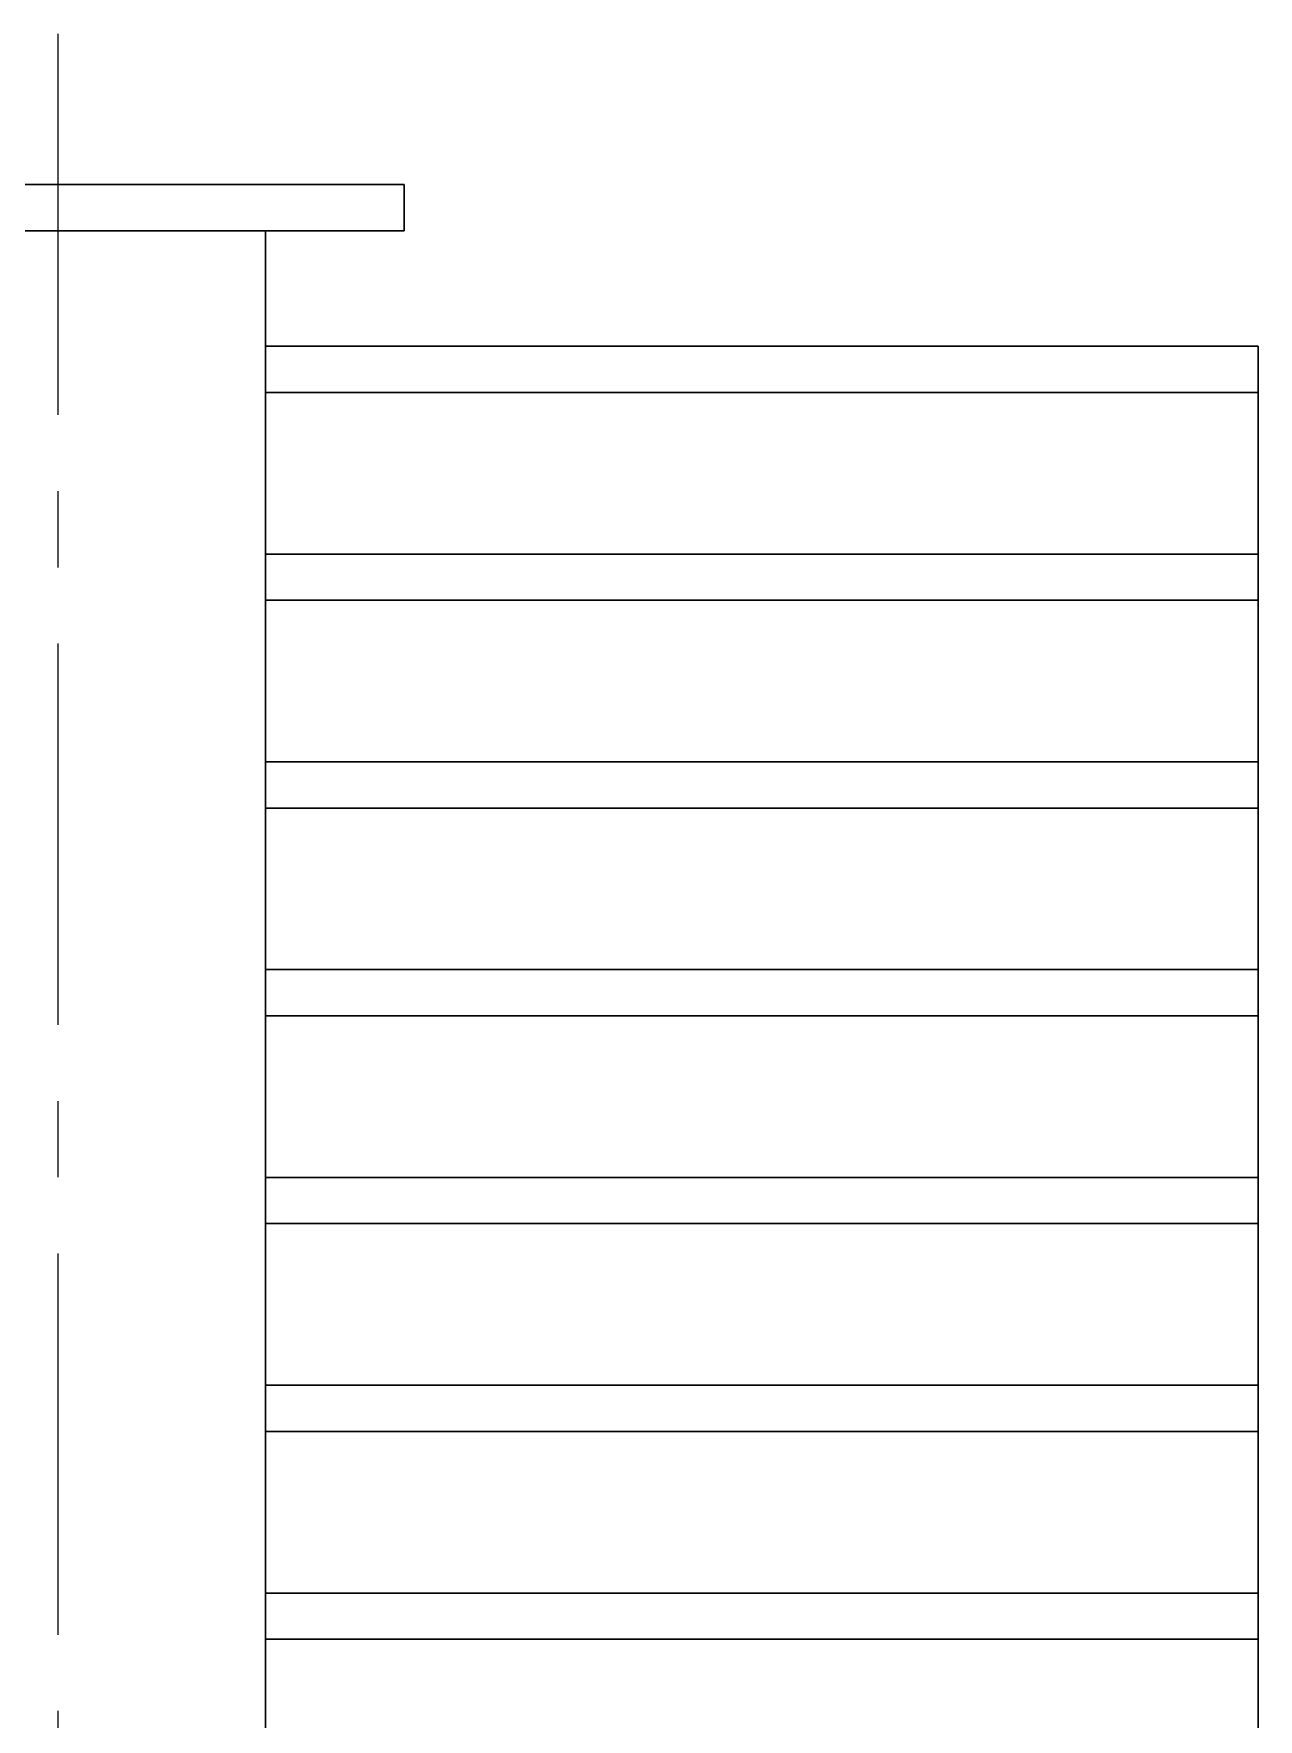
# Model space of a CAD drawing. Header units: millimetres. Extents: x 183355 to 194386, y -190559 to -183233.
# Drawn here: x 186357 to 186622.2, y -186574.2 to -186209.2 of the extents above; entities that cross this region are included whole.
import ezdxf

# ---------------------------------------------------------------- set-up
doc = ezdxf.new("R2010")
doc.units = ezdxf.units.MM
doc.header["$LTSCALE"] = 13
doc.linetypes.add('CENTERX2', pattern=[101.6, 63.5, -12.7, 12.7, -12.7])
doc.layers.add('1', color=4, linetype='Continuous')
doc.layers.add('标注、文本', color=3, linetype='Continuous', lineweight=25)

# ---------------------------------------------------------------- blocks, each defined once
blk = doc.blocks.new('A$C43ED4F5E')
at = {"layer": '1', "color": 1, "linetype": 'CENTERX2', "lineweight": -3, "ltscale": 0.1}
blk.add_line((1420, 991.39), (1420, 0), dxfattribs=at)
blk.add_line((1420, 991.39), (1420, 0), dxfattribs=at)
blk.add_line((1420, 991.39), (1420, 0), dxfattribs=at)
blk.add_line((1420, 991.39), (1420, 0), dxfattribs=at)
at = {"layer": '1', "ltscale": 5}
for p, q in [((1495, 958.71), (1345, 958.71)), ((1495, 958.71), (1345, 958.71)), ((1495, 948.71), (1495, 958.71)), ((1495, 948.71), (1495, 958.71)), ((1345, 948.71), (1495, 948.71)), ((1345, 948.71), (1495, 948.71)), ((1465, 33.71), (1465, 948.71)), ((1465, 33.71), (1465, 948.71)), ((1680, 923.71), (1465, 923.71)), ((1680, 923.71), (1465, 923.71)), ((1680, 923.71), (1465, 923.71)), ((1680, 923.71), (1465, 923.71)), ((1680, 923.71), (1465, 923.71)), ((1680, 923.71), (1465, 923.71)), ((1680, 923.71), (1465, 923.71)), ((1680, 923.71), (1465, 923.71)), ((1680, 923.71), (1465, 923.71)), ((1680, 923.71), (1465, 923.71)), ((1680, 923.71), (1465, 923.71)), ((1680, 923.71), (1465, 923.71)), ((1680, 923.71), (1465, 923.71)), ((1680, 923.71), (1465, 923.71)), ((1680, 923.71), (1465, 923.71)), ((1680, 923.71), (1465, 923.71)), ((1680, 923.71), (1465, 923.71)), ((1680, 923.71), (1465, 923.71)), ((1680, 923.71), (1465, 923.71)), ((1680, 923.71), (1465, 923.71)), ((1680, 923.71), (1465, 923.71)), ((1680, 923.71), (1465, 923.71)), ((1680, 923.71), (1465, 923.71)), ((1680, 923.71), (1465, 923.71)), ((1680, 923.71), (1465, 923.71)), ((1680, 923.71), (1465, 923.71)), ((1680, 923.71), (1465, 923.71)), ((1680, 923.71), (1465, 923.71)), ((1680, 923.71), (1465, 923.71)), ((1680, 923.71), (1465, 923.71)), ((1680, 923.71), (1465, 923.71)), ((1680, 923.71), (1465, 923.71)), ((1680, 923.71), (1465, 923.71)), ((1680, 923.71), (1465, 923.71)), ((1680, 923.71), (1465, 923.71)), ((1680, 923.71), (1465, 923.71)), ((1680, 923.71), (1465, 923.71)), ((1680, 923.71), (1465, 923.71)), ((1680, 923.71), (1465, 923.71)), ((1680, 923.71), (1465, 923.71)), ((1680, 923.71), (1465, 923.71)), ((1680, 923.71), (1465, 923.71)), ((1680, 923.71), (1465, 923.71)), ((1680, 923.71), (1465, 923.71)), ((1680, 923.71), (1465, 923.71)), ((1680, 923.71), (1465, 923.71)), ((1680, 923.71), (1465, 923.71)), ((1680, 923.71), (1465, 923.71)), ((1680, 923.71), (1465, 923.71)), ((1680, 923.71), (1465, 923.71)), ((1680, 923.71), (1465, 923.71)), ((1680, 923.71), (1465, 923.71)), ((1680, 923.71), (1465, 923.71)), ((1680, 923.71), (1465, 923.71)), ((1680, 923.71), (1465, 923.71)), ((1680, 923.71), (1465, 923.71)), ((1680, 923.71), (1465, 923.71)), ((1680, 923.71), (1465, 923.71)), ((1680, 923.71), (1465, 923.71)), ((1680, 923.71), (1465, 923.71)), ((1680, 923.71), (1465, 923.71)), ((1680, 923.71), (1465, 923.71)), ((1680, 923.71), (1465, 923.71)), ((1680, 923.71), (1465, 923.71)), ((1680, 923.71), (1465, 923.71)), ((1680, 923.71), (1465, 923.71)), ((1680, 923.71), (1465, 923.71)), ((1680, 923.71), (1465, 923.71)), ((1680, 923.71), (1465, 923.71)), ((1680, 923.71), (1465, 923.71)), ((1680, 923.71), (1465, 923.71)), ((1680, 923.71), (1465, 923.71)), ((1680, 923.71), (1465, 923.71)), ((1680, 923.71), (1465, 923.71)), ((1680, 923.71), (1465, 923.71)), ((1680, 923.71), (1465, 923.71)), ((1680, 923.71), (1465, 923.71)), ((1680, 923.71), (1465, 923.71)), ((1680, 923.71), (1465, 923.71)), ((1680, 923.71), (1465, 923.71)), ((1680, 923.71), (1465, 923.71)), ((1680, 923.71), (1465, 923.71)), ((1680, 923.71), (1465, 923.71)), ((1680, 923.71), (1465, 923.71)), ((1680, 923.71), (1465, 923.71)), ((1680, 923.71), (1465, 923.71)), ((1680, 923.71), (1465, 923.71)), ((1680, 923.71), (1465, 923.71)), ((1680, 923.71), (1465, 923.71)), ((1680, 923.71), (1465, 923.71)), ((1680, 923.71), (1465, 923.71)), ((1680, 923.71), (1465, 923.71)), ((1680, 923.71), (1465, 923.71)), ((1680, 923.71), (1465, 923.71)), ((1680, 923.71), (1465, 923.71)), ((1680, 923.71), (1465, 923.71)), ((1680, 923.71), (1465, 923.71)), ((1680, 923.71), (1465, 923.71)), ((1680, 923.71), (1465, 923.71)), ((1680, 923.71), (1465, 923.71)), ((1680, 923.71), (1465, 923.71)), ((1680, 923.71), (1465, 923.71)), ((1680, 923.71), (1465, 923.71)), ((1680, 923.71), (1465, 923.71)), ((1680, 923.71), (1465, 923.71)), ((1680, 923.71), (1465, 923.71)), ((1680, 923.71), (1465, 923.71)), ((1680, 923.71), (1465, 923.71)), ((1680, 923.71), (1465, 923.71)), ((1680, 923.71), (1465, 923.71)), ((1680, 923.71), (1465, 923.71)), ((1680, 923.71), (1465, 923.71)), ((1680, 923.71), (1465, 923.71)), ((1680, 923.71), (1465, 923.71)), ((1680, 923.71), (1465, 923.71)), ((1680, 923.71), (1465, 923.71)), ((1680, 923.71), (1465, 923.71)), ((1680, 923.71), (1465, 923.71)), ((1680, 923.71), (1465, 923.71)), ((1680, 923.71), (1465, 923.71)), ((1680, 923.71), (1465, 923.71)), ((1680, 923.71), (1465, 923.71)), ((1680, 923.71), (1465, 923.71)), ((1680, 923.71), (1465, 923.71)), ((1680, 923.71), (1465, 923.71)), ((1680, 923.71), (1465, 923.71)), ((1680, 923.71), (1465, 923.71)), ((1680, 923.71), (1465, 923.71)), ((1680, 923.71), (1465, 923.71)), ((1680, 923.71), (1465, 923.71)), ((1680, 923.71), (1465, 923.71)), ((1680, 923.71), (1465, 923.71)), ((1680, 923.71), (1465, 923.71)), ((1680, 923.71), (1465, 923.71)), ((1680, 923.71), (1465, 923.71)), ((1680, 923.71), (1465, 923.71)), ((1680, 923.71), (1465, 923.71)), ((1680, 923.71), (1465, 923.71)), ((1680, 923.71), (1465, 923.71)), ((1680, 923.71), (1465, 923.71)), ((1680, 923.71), (1465, 923.71)), ((1680, 923.71), (1465, 923.71)), ((1680, 923.71), (1465, 923.71)), ((1680, 923.71), (1465, 923.71)), ((1680, 923.71), (1465, 923.71)), ((1680, 923.71), (1465, 923.71)), ((1680, 923.71), (1465, 923.71)), ((1680, 923.71), (1465, 923.71)), ((1680, 923.71), (1465, 923.71)), ((1680, 923.71), (1465, 923.71)), ((1680, 923.71), (1465, 923.71)), ((1680, 923.71), (1465, 923.71)), ((1680, 923.71), (1465, 923.71)), ((1680, 923.71), (1465, 923.71)), ((1680, 923.71), (1465, 923.71)), ((1680, 923.71), (1465, 923.71)), ((1680, 923.71), (1465, 923.71)), ((1680, 923.71), (1465, 923.71)), ((1680, 923.71), (1465, 923.71)), ((1680, 923.71), (1465, 923.71)), ((1680, 103.71), (1680, 923.71)), ((1680, 103.71), (1680, 923.71)), ((1680, 913.71), (1465, 913.71)), ((1680, 913.71), (1465, 913.71)), ((1680, 913.71), (1465, 913.71)), ((1680, 913.71), (1465, 913.71)), ((1680, 913.71), (1465, 913.71)), ((1680, 913.71), (1465, 913.71)), ((1680, 913.71), (1465, 913.71)), ((1680, 913.71), (1465, 913.71)), ((1680, 913.71), (1465, 913.71)), ((1680, 913.71), (1465, 913.71)), ((1680, 913.71), (1465, 913.71)), ((1680, 913.71), (1465, 913.71)), ((1680, 913.71), (1465, 913.71)), ((1680, 913.71), (1465, 913.71)), ((1680, 913.71), (1465, 913.71)), ((1680, 913.71), (1465, 913.71)), ((1680, 913.71), (1465, 913.71)), ((1680, 913.71), (1465, 913.71)), ((1680, 913.71), (1465, 913.71)), ((1680, 913.71), (1465, 913.71)), ((1680, 913.71), (1465, 913.71)), ((1680, 913.71), (1465, 913.71)), ((1680, 913.71), (1465, 913.71)), ((1680, 913.71), (1465, 913.71)), ((1680, 913.71), (1465, 913.71)), ((1680, 913.71), (1465, 913.71)), ((1680, 913.71), (1465, 913.71)), ((1680, 913.71), (1465, 913.71)), ((1680, 913.71), (1465, 913.71)), ((1680, 913.71), (1465, 913.71)), ((1680, 913.71), (1465, 913.71)), ((1680, 913.71), (1465, 913.71)), ((1680, 913.71), (1465, 913.71)), ((1680, 913.71), (1465, 913.71)), ((1680, 913.71), (1465, 913.71)), ((1680, 913.71), (1465, 913.71)), ((1680, 913.71), (1465, 913.71)), ((1680, 913.71), (1465, 913.71)), ((1680, 913.71), (1465, 913.71)), ((1680, 913.71), (1465, 913.71)), ((1680, 913.71), (1465, 913.71)), ((1680, 913.71), (1465, 913.71)), ((1680, 913.71), (1465, 913.71)), ((1680, 913.71), (1465, 913.71)), ((1680, 913.71), (1465, 913.71)), ((1680, 913.71), (1465, 913.71)), ((1680, 913.71), (1465, 913.71)), ((1680, 913.71), (1465, 913.71)), ((1680, 913.71), (1465, 913.71)), ((1680, 913.71), (1465, 913.71)), ((1680, 913.71), (1465, 913.71)), ((1680, 913.71), (1465, 913.71)), ((1680, 913.71), (1465, 913.71)), ((1680, 913.71), (1465, 913.71)), ((1680, 913.71), (1465, 913.71)), ((1680, 913.71), (1465, 913.71)), ((1680, 913.71), (1465, 913.71)), ((1680, 913.71), (1465, 913.71)), ((1680, 913.71), (1465, 913.71)), ((1680, 913.71), (1465, 913.71)), ((1680, 913.71), (1465, 913.71)), ((1680, 913.71), (1465, 913.71)), ((1680, 913.71), (1465, 913.71)), ((1680, 913.71), (1465, 913.71)), ((1680, 913.71), (1465, 913.71)), ((1680, 913.71), (1465, 913.71)), ((1680, 913.71), (1465, 913.71)), ((1680, 913.71), (1465, 913.71)), ((1680, 913.71), (1465, 913.71)), ((1680, 913.71), (1465, 913.71)), ((1680, 913.71), (1465, 913.71)), ((1680, 913.71), (1465, 913.71)), ((1680, 913.71), (1465, 913.71)), ((1680, 913.71), (1465, 913.71)), ((1680, 913.71), (1465, 913.71)), ((1680, 913.71), (1465, 913.71)), ((1680, 913.71), (1465, 913.71)), ((1680, 913.71), (1465, 913.71)), ((1680, 913.71), (1465, 913.71)), ((1680, 913.71), (1465, 913.71)), ((1680, 913.71), (1465, 913.71)), ((1680, 913.71), (1465, 913.71)), ((1680, 913.71), (1465, 913.71)), ((1680, 913.71), (1465, 913.71)), ((1680, 913.71), (1465, 913.71)), ((1680, 913.71), (1465, 913.71)), ((1680, 913.71), (1465, 913.71)), ((1680, 913.71), (1465, 913.71)), ((1680, 913.71), (1465, 913.71)), ((1680, 913.71), (1465, 913.71)), ((1680, 913.71), (1465, 913.71)), ((1680, 913.71), (1465, 913.71)), ((1680, 913.71), (1465, 913.71)), ((1680, 913.71), (1465, 913.71)), ((1680, 913.71), (1465, 913.71)), ((1680, 913.71), (1465, 913.71)), ((1680, 913.71), (1465, 913.71)), ((1680, 913.71), (1465, 913.71)), ((1680, 913.71), (1465, 913.71)), ((1680, 913.71), (1465, 913.71)), ((1680, 913.71), (1465, 913.71)), ((1680, 913.71), (1465, 913.71)), ((1680, 913.71), (1465, 913.71)), ((1680, 913.71), (1465, 913.71)), ((1680, 913.71), (1465, 913.71)), ((1680, 913.71), (1465, 913.71)), ((1680, 913.71), (1465, 913.71)), ((1680, 913.71), (1465, 913.71)), ((1680, 913.71), (1465, 913.71)), ((1680, 913.71), (1465, 913.71)), ((1680, 913.71), (1465, 913.71)), ((1680, 913.71), (1465, 913.71)), ((1680, 913.71), (1465, 913.71)), ((1680, 913.71), (1465, 913.71)), ((1680, 913.71), (1465, 913.71)), ((1680, 913.71), (1465, 913.71)), ((1680, 913.71), (1465, 913.71)), ((1680, 913.71), (1465, 913.71)), ((1680, 913.71), (1465, 913.71)), ((1680, 913.71), (1465, 913.71)), ((1680, 878.71), (1465, 878.71)), ((1680, 878.71), (1465, 878.71)), ((1680, 878.71), (1465, 878.71)), ((1680, 878.71), (1465, 878.71)), ((1680, 878.71), (1465, 878.71)), ((1680, 878.71), (1465, 878.71)), ((1680, 878.71), (1465, 878.71)), ((1680, 878.71), (1465, 878.71)), ((1680, 878.71), (1465, 878.71)), ((1680, 878.71), (1465, 878.71)), ((1680, 878.71), (1465, 878.71)), ((1680, 878.71), (1465, 878.71)), ((1680, 878.71), (1465, 878.71)), ((1680, 878.71), (1465, 878.71)), ((1680, 878.71), (1465, 878.71)), ((1680, 878.71), (1465, 878.71)), ((1680, 878.71), (1465, 878.71)), ((1680, 878.71), (1465, 878.71)), ((1680, 878.71), (1465, 878.71)), ((1680, 878.71), (1465, 878.71)), ((1680, 878.71), (1465, 878.71)), ((1680, 878.71), (1465, 878.71)), ((1680, 878.71), (1465, 878.71)), ((1680, 878.71), (1465, 878.71)), ((1680, 878.71), (1465, 878.71)), ((1680, 878.71), (1465, 878.71)), ((1680, 878.71), (1465, 878.71)), ((1680, 878.71), (1465, 878.71)), ((1680, 878.71), (1465, 878.71)), ((1680, 878.71), (1465, 878.71)), ((1680, 878.71), (1465, 878.71)), ((1680, 878.71), (1465, 878.71)), ((1680, 868.71), (1465, 868.71)), ((1680, 868.71), (1465, 868.71)), ((1680, 868.71), (1465, 868.71)), ((1680, 868.71), (1465, 868.71)), ((1680, 868.71), (1465, 868.71)), ((1680, 868.71), (1465, 868.71)), ((1680, 868.71), (1465, 868.71)), ((1680, 868.71), (1465, 868.71)), ((1680, 868.71), (1465, 868.71)), ((1680, 868.71), (1465, 868.71)), ((1680, 868.71), (1465, 868.71)), ((1680, 868.71), (1465, 868.71)), ((1680, 868.71), (1465, 868.71)), ((1680, 868.71), (1465, 868.71)), ((1680, 868.71), (1465, 868.71)), ((1680, 868.71), (1465, 868.71)), ((1680, 868.71), (1465, 868.71)), ((1680, 868.71), (1465, 868.71)), ((1680, 868.71), (1465, 868.71)), ((1680, 868.71), (1465, 868.71)), ((1680, 868.71), (1465, 868.71)), ((1680, 868.71), (1465, 868.71)), ((1680, 868.71), (1465, 868.71)), ((1680, 868.71), (1465, 868.71)), ((1680, 833.71), (1465, 833.71)), ((1680, 833.71), (1465, 833.71)), ((1680, 833.71), (1465, 833.71)), ((1680, 833.71), (1465, 833.71)), ((1680, 833.71), (1465, 833.71)), ((1680, 833.71), (1465, 833.71)), ((1680, 833.71), (1465, 833.71)), ((1680, 833.71), (1465, 833.71)), ((1680, 833.71), (1465, 833.71)), ((1680, 833.71), (1465, 833.71)), ((1680, 833.71), (1465, 833.71)), ((1680, 833.71), (1465, 833.71)), ((1680, 833.71), (1465, 833.71)), ((1680, 833.71), (1465, 833.71)), ((1680, 833.71), (1465, 833.71)), ((1680, 833.71), (1465, 833.71)), ((1680, 833.71), (1465, 833.71)), ((1680, 833.71), (1465, 833.71)), ((1680, 833.71), (1465, 833.71)), ((1680, 833.71), (1465, 833.71)), ((1680, 833.71), (1465, 833.71)), ((1680, 833.71), (1465, 833.71)), ((1680, 833.71), (1465, 833.71)), ((1680, 833.71), (1465, 833.71)), ((1680, 833.71), (1465, 833.71)), ((1680, 833.71), (1465, 833.71)), ((1680, 833.71), (1465, 833.71)), ((1680, 833.71), (1465, 833.71)), ((1680, 833.71), (1465, 833.71)), ((1680, 833.71), (1465, 833.71)), ((1680, 833.71), (1465, 833.71)), ((1680, 833.71), (1465, 833.71)), ((1680, 823.71), (1465, 823.71)), ((1680, 823.71), (1465, 823.71)), ((1680, 823.71), (1465, 823.71)), ((1680, 823.71), (1465, 823.71)), ((1680, 823.71), (1465, 823.71)), ((1680, 823.71), (1465, 823.71)), ((1680, 823.71), (1465, 823.71)), ((1680, 823.71), (1465, 823.71)), ((1680, 823.71), (1465, 823.71)), ((1680, 823.71), (1465, 823.71)), ((1680, 823.71), (1465, 823.71)), ((1680, 823.71), (1465, 823.71)), ((1680, 823.71), (1465, 823.71)), ((1680, 823.71), (1465, 823.71)), ((1680, 823.71), (1465, 823.71)), ((1680, 823.71), (1465, 823.71)), ((1680, 823.71), (1465, 823.71)), ((1680, 823.71), (1465, 823.71)), ((1680, 823.71), (1465, 823.71)), ((1680, 823.71), (1465, 823.71)), ((1680, 823.71), (1465, 823.71)), ((1680, 823.71), (1465, 823.71)), ((1680, 823.71), (1465, 823.71)), ((1680, 823.71), (1465, 823.71)), ((1680, 788.71), (1465, 788.71)), ((1680, 788.71), (1465, 788.71)), ((1680, 788.71), (1465, 788.71)), ((1680, 788.71), (1465, 788.71)), ((1680, 788.71), (1465, 788.71)), ((1680, 788.71), (1465, 788.71)), ((1680, 788.71), (1465, 788.71)), ((1680, 788.71), (1465, 788.71)), ((1680, 788.71), (1465, 788.71)), ((1680, 788.71), (1465, 788.71)), ((1680, 788.71), (1465, 788.71)), ((1680, 788.71), (1465, 788.71)), ((1680, 788.71), (1465, 788.71)), ((1680, 788.71), (1465, 788.71)), ((1680, 788.71), (1465, 788.71)), ((1680, 788.71), (1465, 788.71)), ((1680, 788.71), (1465, 788.71)), ((1680, 788.71), (1465, 788.71)), ((1680, 788.71), (1465, 788.71)), ((1680, 788.71), (1465, 788.71)), ((1680, 788.71), (1465, 788.71)), ((1680, 788.71), (1465, 788.71)), ((1680, 788.71), (1465, 788.71)), ((1680, 788.71), (1465, 788.71)), ((1680, 788.71), (1465, 788.71)), ((1680, 788.71), (1465, 788.71)), ((1680, 788.71), (1465, 788.71)), ((1680, 788.71), (1465, 788.71)), ((1680, 788.71), (1465, 788.71)), ((1680, 788.71), (1465, 788.71)), ((1680, 788.71), (1465, 788.71)), ((1680, 788.71), (1465, 788.71)), ((1680, 778.71), (1465, 778.71)), ((1680, 778.71), (1465, 778.71)), ((1680, 778.71), (1465, 778.71)), ((1680, 778.71), (1465, 778.71)), ((1680, 778.71), (1465, 778.71)), ((1680, 778.71), (1465, 778.71)), ((1680, 778.71), (1465, 778.71)), ((1680, 778.71), (1465, 778.71)), ((1680, 778.71), (1465, 778.71)), ((1680, 778.71), (1465, 778.71)), ((1680, 778.71), (1465, 778.71)), ((1680, 778.71), (1465, 778.71)), ((1680, 778.71), (1465, 778.71)), ((1680, 778.71), (1465, 778.71)), ((1680, 778.71), (1465, 778.71)), ((1680, 778.71), (1465, 778.71)), ((1680, 778.71), (1465, 778.71)), ((1680, 778.71), (1465, 778.71)), ((1680, 778.71), (1465, 778.71)), ((1680, 778.71), (1465, 778.71)), ((1680, 778.71), (1465, 778.71)), ((1680, 778.71), (1465, 778.71)), ((1680, 778.71), (1465, 778.71)), ((1680, 778.71), (1465, 778.71)), ((1680, 743.71), (1465, 743.71)), ((1680, 743.71), (1465, 743.71)), ((1680, 743.71), (1465, 743.71)), ((1680, 743.71), (1465, 743.71)), ((1680, 743.71), (1465, 743.71)), ((1680, 743.71), (1465, 743.71)), ((1680, 743.71), (1465, 743.71)), ((1680, 743.71), (1465, 743.71)), ((1680, 743.71), (1465, 743.71)), ((1680, 743.71), (1465, 743.71)), ((1680, 743.71), (1465, 743.71)), ((1680, 743.71), (1465, 743.71)), ((1680, 743.71), (1465, 743.71)), ((1680, 743.71), (1465, 743.71)), ((1680, 743.71), (1465, 743.71)), ((1680, 743.71), (1465, 743.71)), ((1680, 733.71), (1465, 733.71)), ((1680, 733.71), (1465, 733.71)), ((1680, 733.71), (1465, 733.71)), ((1680, 733.71), (1465, 733.71)), ((1680, 733.71), (1465, 733.71)), ((1680, 733.71), (1465, 733.71)), ((1680, 733.71), (1465, 733.71)), ((1680, 733.71), (1465, 733.71)), ((1680, 733.71), (1465, 733.71)), ((1680, 733.71), (1465, 733.71)), ((1680, 733.71), (1465, 733.71)), ((1680, 733.71), (1465, 733.71)), ((1680, 698.71), (1465, 698.71)), ((1680, 698.71), (1465, 698.71)), ((1680, 698.71), (1465, 698.71)), ((1680, 698.71), (1465, 698.71)), ((1680, 698.71), (1465, 698.71)), ((1680, 698.71), (1465, 698.71)), ((1680, 698.71), (1465, 698.71)), ((1680, 698.71), (1465, 698.71)), ((1680, 698.71), (1465, 698.71)), ((1680, 698.71), (1465, 698.71)), ((1680, 698.71), (1465, 698.71)), ((1680, 698.71), (1465, 698.71)), ((1680, 698.71), (1465, 698.71)), ((1680, 698.71), (1465, 698.71)), ((1680, 698.71), (1465, 698.71)), ((1680, 698.71), (1465, 698.71)), ((1680, 688.71), (1465, 688.71)), ((1680, 688.71), (1465, 688.71)), ((1680, 688.71), (1465, 688.71)), ((1680, 688.71), (1465, 688.71)), ((1680, 688.71), (1465, 688.71)), ((1680, 688.71), (1465, 688.71)), ((1680, 688.71), (1465, 688.71)), ((1680, 688.71), (1465, 688.71)), ((1680, 688.71), (1465, 688.71)), ((1680, 688.71), (1465, 688.71)), ((1680, 688.71), (1465, 688.71)), ((1680, 688.71), (1465, 688.71)), ((1680, 653.71), (1465, 653.71)), ((1680, 653.71), (1465, 653.71)), ((1680, 653.71), (1465, 653.71)), ((1680, 653.71), (1465, 653.71)), ((1680, 653.71), (1465, 653.71)), ((1680, 653.71), (1465, 653.71)), ((1680, 653.71), (1465, 653.71)), ((1680, 653.71), (1465, 653.71)), ((1680, 653.71), (1465, 653.71)), ((1680, 653.71), (1465, 653.71)), ((1680, 653.71), (1465, 653.71)), ((1680, 653.71), (1465, 653.71)), ((1680, 653.71), (1465, 653.71)), ((1680, 653.71), (1465, 653.71)), ((1680, 653.71), (1465, 653.71)), ((1680, 653.71), (1465, 653.71)), ((1680, 643.71), (1465, 643.71)), ((1680, 643.71), (1465, 643.71)), ((1680, 643.71), (1465, 643.71)), ((1680, 643.71), (1465, 643.71)), ((1680, 643.71), (1465, 643.71)), ((1680, 643.71), (1465, 643.71)), ((1680, 643.71), (1465, 643.71)), ((1680, 643.71), (1465, 643.71)), ((1680, 643.71), (1465, 643.71)), ((1680, 643.71), (1465, 643.71)), ((1680, 643.71), (1465, 643.71)), ((1680, 643.71), (1465, 643.71))]:
    blk.add_line(p, q, dxfattribs=at)
at = {"layer": '标注、文本', "color": 4, "lineweight": 30}
for p, q in [((1495, 958.71), (1345, 958.71)), ((1495, 958.71), (1345, 958.71)), ((1495, 948.71), (1495, 958.71)), ((1495, 948.71), (1495, 958.71)), ((1345, 948.71), (1495, 948.71)), ((1345, 948.71), (1495, 948.71)), ((1465, 33.71), (1465, 948.71)), ((1465, 33.71), (1465, 948.71)), ((1680, 923.71), (1465, 923.71)), ((1680, 923.71), (1465, 923.71)), ((1680, 923.71), (1465, 923.71)), ((1680, 923.71), (1465, 923.71)), ((1680, 923.71), (1465, 923.71)), ((1680, 923.71), (1465, 923.71)), ((1680, 923.71), (1465, 923.71)), ((1680, 923.71), (1465, 923.71)), ((1680, 923.71), (1465, 923.71)), ((1680, 923.71), (1465, 923.71)), ((1680, 923.71), (1465, 923.71)), ((1680, 923.71), (1465, 923.71)), ((1680, 923.71), (1465, 923.71)), ((1680, 923.71), (1465, 923.71)), ((1680, 923.71), (1465, 923.71)), ((1680, 923.71), (1465, 923.71)), ((1680, 923.71), (1465, 923.71)), ((1680, 923.71), (1465, 923.71)), ((1680, 923.71), (1465, 923.71)), ((1680, 923.71), (1465, 923.71)), ((1680, 923.71), (1465, 923.71)), ((1680, 923.71), (1465, 923.71)), ((1680, 923.71), (1465, 923.71)), ((1680, 923.71), (1465, 923.71)), ((1680, 923.71), (1465, 923.71)), ((1680, 923.71), (1465, 923.71)), ((1680, 923.71), (1465, 923.71)), ((1680, 923.71), (1465, 923.71)), ((1680, 923.71), (1465, 923.71)), ((1680, 923.71), (1465, 923.71)), ((1680, 923.71), (1465, 923.71)), ((1680, 923.71), (1465, 923.71)), ((1680, 923.71), (1465, 923.71)), ((1680, 923.71), (1465, 923.71)), ((1680, 923.71), (1465, 923.71)), ((1680, 923.71), (1465, 923.71)), ((1680, 923.71), (1465, 923.71)), ((1680, 923.71), (1465, 923.71)), ((1680, 923.71), (1465, 923.71)), ((1680, 923.71), (1465, 923.71)), ((1680, 923.71), (1465, 923.71)), ((1680, 923.71), (1465, 923.71)), ((1680, 923.71), (1465, 923.71)), ((1680, 923.71), (1465, 923.71)), ((1680, 923.71), (1465, 923.71)), ((1680, 923.71), (1465, 923.71)), ((1680, 923.71), (1465, 923.71)), ((1680, 923.71), (1465, 923.71)), ((1680, 923.71), (1465, 923.71)), ((1680, 923.71), (1465, 923.71)), ((1680, 923.71), (1465, 923.71)), ((1680, 923.71), (1465, 923.71)), ((1680, 923.71), (1465, 923.71)), ((1680, 923.71), (1465, 923.71)), ((1680, 923.71), (1465, 923.71)), ((1680, 923.71), (1465, 923.71)), ((1680, 923.71), (1465, 923.71)), ((1680, 923.71), (1465, 923.71)), ((1680, 923.71), (1465, 923.71)), ((1680, 923.71), (1465, 923.71)), ((1680, 923.71), (1465, 923.71)), ((1680, 923.71), (1465, 923.71)), ((1680, 923.71), (1465, 923.71)), ((1680, 923.71), (1465, 923.71)), ((1680, 923.71), (1465, 923.71)), ((1680, 923.71), (1465, 923.71)), ((1680, 923.71), (1465, 923.71)), ((1680, 923.71), (1465, 923.71)), ((1680, 923.71), (1465, 923.71)), ((1680, 923.71), (1465, 923.71)), ((1680, 923.71), (1465, 923.71)), ((1680, 923.71), (1465, 923.71)), ((1680, 923.71), (1465, 923.71)), ((1680, 923.71), (1465, 923.71)), ((1680, 923.71), (1465, 923.71)), ((1680, 923.71), (1465, 923.71)), ((1680, 923.71), (1465, 923.71)), ((1680, 923.71), (1465, 923.71)), ((1680, 923.71), (1465, 923.71)), ((1680, 923.71), (1465, 923.71)), ((1680, 923.71), (1465, 923.71)), ((1680, 923.71), (1465, 923.71)), ((1680, 923.71), (1465, 923.71)), ((1680, 923.71), (1465, 923.71)), ((1680, 923.71), (1465, 923.71)), ((1680, 923.71), (1465, 923.71)), ((1680, 923.71), (1465, 923.71)), ((1680, 923.71), (1465, 923.71)), ((1680, 923.71), (1465, 923.71)), ((1680, 923.71), (1465, 923.71)), ((1680, 923.71), (1465, 923.71)), ((1680, 923.71), (1465, 923.71)), ((1680, 923.71), (1465, 923.71)), ((1680, 923.71), (1465, 923.71)), ((1680, 923.71), (1465, 923.71)), ((1680, 923.71), (1465, 923.71)), ((1680, 923.71), (1465, 923.71)), ((1680, 923.71), (1465, 923.71)), ((1680, 923.71), (1465, 923.71)), ((1680, 923.71), (1465, 923.71)), ((1680, 923.71), (1465, 923.71)), ((1680, 923.71), (1465, 923.71)), ((1680, 923.71), (1465, 923.71)), ((1680, 923.71), (1465, 923.71)), ((1680, 923.71), (1465, 923.71)), ((1680, 923.71), (1465, 923.71)), ((1680, 923.71), (1465, 923.71)), ((1680, 923.71), (1465, 923.71)), ((1680, 923.71), (1465, 923.71)), ((1680, 923.71), (1465, 923.71)), ((1680, 923.71), (1465, 923.71)), ((1680, 923.71), (1465, 923.71)), ((1680, 923.71), (1465, 923.71)), ((1680, 923.71), (1465, 923.71)), ((1680, 923.71), (1465, 923.71)), ((1680, 923.71), (1465, 923.71)), ((1680, 923.71), (1465, 923.71)), ((1680, 923.71), (1465, 923.71)), ((1680, 923.71), (1465, 923.71)), ((1680, 923.71), (1465, 923.71)), ((1680, 923.71), (1465, 923.71)), ((1680, 923.71), (1465, 923.71)), ((1680, 923.71), (1465, 923.71)), ((1680, 923.71), (1465, 923.71)), ((1680, 923.71), (1465, 923.71)), ((1680, 923.71), (1465, 923.71)), ((1680, 923.71), (1465, 923.71)), ((1680, 923.71), (1465, 923.71)), ((1680, 923.71), (1465, 923.71)), ((1680, 923.71), (1465, 923.71)), ((1680, 923.71), (1465, 923.71)), ((1680, 923.71), (1465, 923.71)), ((1680, 923.71), (1465, 923.71)), ((1680, 923.71), (1465, 923.71)), ((1680, 923.71), (1465, 923.71)), ((1680, 923.71), (1465, 923.71)), ((1680, 923.71), (1465, 923.71)), ((1680, 923.71), (1465, 923.71)), ((1680, 923.71), (1465, 923.71)), ((1680, 923.71), (1465, 923.71)), ((1680, 923.71), (1465, 923.71)), ((1680, 923.71), (1465, 923.71)), ((1680, 923.71), (1465, 923.71)), ((1680, 923.71), (1465, 923.71)), ((1680, 923.71), (1465, 923.71)), ((1680, 923.71), (1465, 923.71)), ((1680, 923.71), (1465, 923.71)), ((1680, 923.71), (1465, 923.71)), ((1680, 923.71), (1465, 923.71)), ((1680, 923.71), (1465, 923.71)), ((1680, 923.71), (1465, 923.71)), ((1680, 923.71), (1465, 923.71)), ((1680, 923.71), (1465, 923.71)), ((1680, 923.71), (1465, 923.71)), ((1680, 923.71), (1465, 923.71)), ((1680, 923.71), (1465, 923.71)), ((1680, 923.71), (1465, 923.71)), ((1680, 923.71), (1465, 923.71)), ((1680, 923.71), (1465, 923.71)), ((1680, 923.71), (1465, 923.71)), ((1680, 103.71), (1680, 923.71)), ((1680, 103.71), (1680, 923.71)), ((1680, 913.71), (1465, 913.71)), ((1680, 913.71), (1465, 913.71)), ((1680, 913.71), (1465, 913.71)), ((1680, 913.71), (1465, 913.71)), ((1680, 913.71), (1465, 913.71)), ((1680, 913.71), (1465, 913.71)), ((1680, 913.71), (1465, 913.71)), ((1680, 913.71), (1465, 913.71)), ((1680, 913.71), (1465, 913.71)), ((1680, 913.71), (1465, 913.71)), ((1680, 913.71), (1465, 913.71)), ((1680, 913.71), (1465, 913.71)), ((1680, 913.71), (1465, 913.71)), ((1680, 913.71), (1465, 913.71)), ((1680, 913.71), (1465, 913.71)), ((1680, 913.71), (1465, 913.71)), ((1680, 913.71), (1465, 913.71)), ((1680, 913.71), (1465, 913.71)), ((1680, 913.71), (1465, 913.71)), ((1680, 913.71), (1465, 913.71)), ((1680, 913.71), (1465, 913.71)), ((1680, 913.71), (1465, 913.71)), ((1680, 913.71), (1465, 913.71)), ((1680, 913.71), (1465, 913.71)), ((1680, 913.71), (1465, 913.71)), ((1680, 913.71), (1465, 913.71)), ((1680, 913.71), (1465, 913.71)), ((1680, 913.71), (1465, 913.71)), ((1680, 913.71), (1465, 913.71)), ((1680, 913.71), (1465, 913.71)), ((1680, 913.71), (1465, 913.71)), ((1680, 913.71), (1465, 913.71)), ((1680, 913.71), (1465, 913.71)), ((1680, 913.71), (1465, 913.71)), ((1680, 913.71), (1465, 913.71)), ((1680, 913.71), (1465, 913.71)), ((1680, 913.71), (1465, 913.71)), ((1680, 913.71), (1465, 913.71)), ((1680, 913.71), (1465, 913.71)), ((1680, 913.71), (1465, 913.71)), ((1680, 913.71), (1465, 913.71)), ((1680, 913.71), (1465, 913.71)), ((1680, 913.71), (1465, 913.71)), ((1680, 913.71), (1465, 913.71)), ((1680, 913.71), (1465, 913.71)), ((1680, 913.71), (1465, 913.71)), ((1680, 913.71), (1465, 913.71)), ((1680, 913.71), (1465, 913.71)), ((1680, 913.71), (1465, 913.71)), ((1680, 913.71), (1465, 913.71)), ((1680, 913.71), (1465, 913.71)), ((1680, 913.71), (1465, 913.71)), ((1680, 913.71), (1465, 913.71)), ((1680, 913.71), (1465, 913.71)), ((1680, 913.71), (1465, 913.71)), ((1680, 913.71), (1465, 913.71)), ((1680, 913.71), (1465, 913.71)), ((1680, 913.71), (1465, 913.71)), ((1680, 913.71), (1465, 913.71)), ((1680, 913.71), (1465, 913.71)), ((1680, 913.71), (1465, 913.71)), ((1680, 913.71), (1465, 913.71)), ((1680, 913.71), (1465, 913.71)), ((1680, 913.71), (1465, 913.71)), ((1680, 913.71), (1465, 913.71)), ((1680, 913.71), (1465, 913.71)), ((1680, 913.71), (1465, 913.71)), ((1680, 913.71), (1465, 913.71)), ((1680, 913.71), (1465, 913.71)), ((1680, 913.71), (1465, 913.71)), ((1680, 913.71), (1465, 913.71)), ((1680, 913.71), (1465, 913.71)), ((1680, 913.71), (1465, 913.71)), ((1680, 913.71), (1465, 913.71)), ((1680, 913.71), (1465, 913.71)), ((1680, 913.71), (1465, 913.71)), ((1680, 913.71), (1465, 913.71)), ((1680, 913.71), (1465, 913.71)), ((1680, 913.71), (1465, 913.71)), ((1680, 913.71), (1465, 913.71)), ((1680, 913.71), (1465, 913.71)), ((1680, 913.71), (1465, 913.71)), ((1680, 913.71), (1465, 913.71)), ((1680, 913.71), (1465, 913.71)), ((1680, 913.71), (1465, 913.71)), ((1680, 913.71), (1465, 913.71)), ((1680, 913.71), (1465, 913.71)), ((1680, 913.71), (1465, 913.71)), ((1680, 913.71), (1465, 913.71)), ((1680, 913.71), (1465, 913.71)), ((1680, 913.71), (1465, 913.71)), ((1680, 913.71), (1465, 913.71)), ((1680, 913.71), (1465, 913.71)), ((1680, 913.71), (1465, 913.71)), ((1680, 913.71), (1465, 913.71)), ((1680, 913.71), (1465, 913.71)), ((1680, 913.71), (1465, 913.71)), ((1680, 913.71), (1465, 913.71)), ((1680, 913.71), (1465, 913.71)), ((1680, 913.71), (1465, 913.71)), ((1680, 913.71), (1465, 913.71)), ((1680, 913.71), (1465, 913.71)), ((1680, 913.71), (1465, 913.71)), ((1680, 913.71), (1465, 913.71)), ((1680, 913.71), (1465, 913.71)), ((1680, 913.71), (1465, 913.71)), ((1680, 913.71), (1465, 913.71)), ((1680, 913.71), (1465, 913.71)), ((1680, 913.71), (1465, 913.71)), ((1680, 913.71), (1465, 913.71)), ((1680, 913.71), (1465, 913.71)), ((1680, 913.71), (1465, 913.71)), ((1680, 913.71), (1465, 913.71)), ((1680, 913.71), (1465, 913.71)), ((1680, 913.71), (1465, 913.71)), ((1680, 913.71), (1465, 913.71)), ((1680, 913.71), (1465, 913.71)), ((1680, 913.71), (1465, 913.71)), ((1680, 913.71), (1465, 913.71)), ((1680, 913.71), (1465, 913.71)), ((1680, 878.71), (1465, 878.71)), ((1680, 878.71), (1465, 878.71)), ((1680, 878.71), (1465, 878.71)), ((1680, 878.71), (1465, 878.71)), ((1680, 878.71), (1465, 878.71)), ((1680, 878.71), (1465, 878.71)), ((1680, 878.71), (1465, 878.71)), ((1680, 878.71), (1465, 878.71)), ((1680, 878.71), (1465, 878.71)), ((1680, 878.71), (1465, 878.71)), ((1680, 878.71), (1465, 878.71)), ((1680, 878.71), (1465, 878.71)), ((1680, 878.71), (1465, 878.71)), ((1680, 878.71), (1465, 878.71)), ((1680, 878.71), (1465, 878.71)), ((1680, 878.71), (1465, 878.71)), ((1680, 878.71), (1465, 878.71)), ((1680, 878.71), (1465, 878.71)), ((1680, 878.71), (1465, 878.71)), ((1680, 878.71), (1465, 878.71)), ((1680, 878.71), (1465, 878.71)), ((1680, 878.71), (1465, 878.71)), ((1680, 878.71), (1465, 878.71)), ((1680, 878.71), (1465, 878.71)), ((1680, 878.71), (1465, 878.71)), ((1680, 878.71), (1465, 878.71)), ((1680, 878.71), (1465, 878.71)), ((1680, 878.71), (1465, 878.71)), ((1680, 878.71), (1465, 878.71)), ((1680, 878.71), (1465, 878.71)), ((1680, 878.71), (1465, 878.71)), ((1680, 878.71), (1465, 878.71)), ((1680, 868.71), (1465, 868.71)), ((1680, 868.71), (1465, 868.71)), ((1680, 868.71), (1465, 868.71)), ((1680, 868.71), (1465, 868.71)), ((1680, 868.71), (1465, 868.71)), ((1680, 868.71), (1465, 868.71)), ((1680, 868.71), (1465, 868.71)), ((1680, 868.71), (1465, 868.71)), ((1680, 868.71), (1465, 868.71)), ((1680, 868.71), (1465, 868.71)), ((1680, 868.71), (1465, 868.71)), ((1680, 868.71), (1465, 868.71)), ((1680, 868.71), (1465, 868.71)), ((1680, 868.71), (1465, 868.71)), ((1680, 868.71), (1465, 868.71)), ((1680, 868.71), (1465, 868.71)), ((1680, 868.71), (1465, 868.71)), ((1680, 868.71), (1465, 868.71)), ((1680, 868.71), (1465, 868.71)), ((1680, 868.71), (1465, 868.71)), ((1680, 868.71), (1465, 868.71)), ((1680, 868.71), (1465, 868.71)), ((1680, 868.71), (1465, 868.71)), ((1680, 868.71), (1465, 868.71)), ((1680, 833.71), (1465, 833.71)), ((1680, 833.71), (1465, 833.71)), ((1680, 833.71), (1465, 833.71)), ((1680, 833.71), (1465, 833.71)), ((1680, 833.71), (1465, 833.71)), ((1680, 833.71), (1465, 833.71)), ((1680, 833.71), (1465, 833.71)), ((1680, 833.71), (1465, 833.71)), ((1680, 833.71), (1465, 833.71)), ((1680, 833.71), (1465, 833.71)), ((1680, 833.71), (1465, 833.71)), ((1680, 833.71), (1465, 833.71)), ((1680, 833.71), (1465, 833.71)), ((1680, 833.71), (1465, 833.71)), ((1680, 833.71), (1465, 833.71)), ((1680, 833.71), (1465, 833.71)), ((1680, 833.71), (1465, 833.71)), ((1680, 833.71), (1465, 833.71)), ((1680, 833.71), (1465, 833.71)), ((1680, 833.71), (1465, 833.71)), ((1680, 833.71), (1465, 833.71)), ((1680, 833.71), (1465, 833.71)), ((1680, 833.71), (1465, 833.71)), ((1680, 833.71), (1465, 833.71)), ((1680, 833.71), (1465, 833.71)), ((1680, 833.71), (1465, 833.71)), ((1680, 833.71), (1465, 833.71)), ((1680, 833.71), (1465, 833.71)), ((1680, 833.71), (1465, 833.71)), ((1680, 833.71), (1465, 833.71)), ((1680, 833.71), (1465, 833.71)), ((1680, 833.71), (1465, 833.71)), ((1680, 823.71), (1465, 823.71)), ((1680, 823.71), (1465, 823.71)), ((1680, 823.71), (1465, 823.71)), ((1680, 823.71), (1465, 823.71)), ((1680, 823.71), (1465, 823.71)), ((1680, 823.71), (1465, 823.71)), ((1680, 823.71), (1465, 823.71)), ((1680, 823.71), (1465, 823.71)), ((1680, 823.71), (1465, 823.71)), ((1680, 823.71), (1465, 823.71)), ((1680, 823.71), (1465, 823.71)), ((1680, 823.71), (1465, 823.71)), ((1680, 823.71), (1465, 823.71)), ((1680, 823.71), (1465, 823.71)), ((1680, 823.71), (1465, 823.71)), ((1680, 823.71), (1465, 823.71)), ((1680, 823.71), (1465, 823.71)), ((1680, 823.71), (1465, 823.71)), ((1680, 823.71), (1465, 823.71)), ((1680, 823.71), (1465, 823.71)), ((1680, 823.71), (1465, 823.71)), ((1680, 823.71), (1465, 823.71)), ((1680, 823.71), (1465, 823.71)), ((1680, 823.71), (1465, 823.71)), ((1680, 788.71), (1465, 788.71)), ((1680, 788.71), (1465, 788.71)), ((1680, 788.71), (1465, 788.71)), ((1680, 788.71), (1465, 788.71)), ((1680, 788.71), (1465, 788.71)), ((1680, 788.71), (1465, 788.71)), ((1680, 788.71), (1465, 788.71)), ((1680, 788.71), (1465, 788.71)), ((1680, 788.71), (1465, 788.71)), ((1680, 788.71), (1465, 788.71)), ((1680, 788.71), (1465, 788.71)), ((1680, 788.71), (1465, 788.71)), ((1680, 788.71), (1465, 788.71)), ((1680, 788.71), (1465, 788.71)), ((1680, 788.71), (1465, 788.71)), ((1680, 788.71), (1465, 788.71)), ((1680, 788.71), (1465, 788.71)), ((1680, 788.71), (1465, 788.71)), ((1680, 788.71), (1465, 788.71)), ((1680, 788.71), (1465, 788.71)), ((1680, 788.71), (1465, 788.71)), ((1680, 788.71), (1465, 788.71)), ((1680, 788.71), (1465, 788.71)), ((1680, 788.71), (1465, 788.71)), ((1680, 788.71), (1465, 788.71)), ((1680, 788.71), (1465, 788.71)), ((1680, 788.71), (1465, 788.71)), ((1680, 788.71), (1465, 788.71)), ((1680, 788.71), (1465, 788.71)), ((1680, 788.71), (1465, 788.71)), ((1680, 788.71), (1465, 788.71)), ((1680, 788.71), (1465, 788.71)), ((1680, 778.71), (1465, 778.71)), ((1680, 778.71), (1465, 778.71)), ((1680, 778.71), (1465, 778.71)), ((1680, 778.71), (1465, 778.71)), ((1680, 778.71), (1465, 778.71)), ((1680, 778.71), (1465, 778.71)), ((1680, 778.71), (1465, 778.71)), ((1680, 778.71), (1465, 778.71)), ((1680, 778.71), (1465, 778.71)), ((1680, 778.71), (1465, 778.71)), ((1680, 778.71), (1465, 778.71)), ((1680, 778.71), (1465, 778.71)), ((1680, 778.71), (1465, 778.71)), ((1680, 778.71), (1465, 778.71)), ((1680, 778.71), (1465, 778.71)), ((1680, 778.71), (1465, 778.71)), ((1680, 778.71), (1465, 778.71)), ((1680, 778.71), (1465, 778.71)), ((1680, 778.71), (1465, 778.71)), ((1680, 778.71), (1465, 778.71)), ((1680, 778.71), (1465, 778.71)), ((1680, 778.71), (1465, 778.71)), ((1680, 778.71), (1465, 778.71)), ((1680, 778.71), (1465, 778.71)), ((1680, 743.71), (1465, 743.71)), ((1680, 743.71), (1465, 743.71)), ((1680, 743.71), (1465, 743.71)), ((1680, 743.71), (1465, 743.71)), ((1680, 743.71), (1465, 743.71)), ((1680, 743.71), (1465, 743.71)), ((1680, 743.71), (1465, 743.71)), ((1680, 743.71), (1465, 743.71)), ((1680, 743.71), (1465, 743.71)), ((1680, 743.71), (1465, 743.71)), ((1680, 743.71), (1465, 743.71)), ((1680, 743.71), (1465, 743.71)), ((1680, 743.71), (1465, 743.71)), ((1680, 743.71), (1465, 743.71)), ((1680, 743.71), (1465, 743.71)), ((1680, 743.71), (1465, 743.71)), ((1680, 733.71), (1465, 733.71)), ((1680, 733.71), (1465, 733.71)), ((1680, 733.71), (1465, 733.71)), ((1680, 733.71), (1465, 733.71)), ((1680, 733.71), (1465, 733.71)), ((1680, 733.71), (1465, 733.71)), ((1680, 733.71), (1465, 733.71)), ((1680, 733.71), (1465, 733.71)), ((1680, 733.71), (1465, 733.71)), ((1680, 733.71), (1465, 733.71)), ((1680, 733.71), (1465, 733.71)), ((1680, 733.71), (1465, 733.71)), ((1680, 698.71), (1465, 698.71)), ((1680, 698.71), (1465, 698.71)), ((1680, 698.71), (1465, 698.71)), ((1680, 698.71), (1465, 698.71)), ((1680, 698.71), (1465, 698.71)), ((1680, 698.71), (1465, 698.71)), ((1680, 698.71), (1465, 698.71)), ((1680, 698.71), (1465, 698.71)), ((1680, 698.71), (1465, 698.71)), ((1680, 698.71), (1465, 698.71)), ((1680, 698.71), (1465, 698.71)), ((1680, 698.71), (1465, 698.71)), ((1680, 698.71), (1465, 698.71)), ((1680, 698.71), (1465, 698.71)), ((1680, 698.71), (1465, 698.71)), ((1680, 698.71), (1465, 698.71)), ((1680, 688.71), (1465, 688.71)), ((1680, 688.71), (1465, 688.71)), ((1680, 688.71), (1465, 688.71)), ((1680, 688.71), (1465, 688.71)), ((1680, 688.71), (1465, 688.71)), ((1680, 688.71), (1465, 688.71)), ((1680, 688.71), (1465, 688.71)), ((1680, 688.71), (1465, 688.71)), ((1680, 688.71), (1465, 688.71)), ((1680, 688.71), (1465, 688.71)), ((1680, 688.71), (1465, 688.71)), ((1680, 688.71), (1465, 688.71)), ((1680, 653.71), (1465, 653.71)), ((1680, 653.71), (1465, 653.71)), ((1680, 653.71), (1465, 653.71)), ((1680, 653.71), (1465, 653.71)), ((1680, 653.71), (1465, 653.71)), ((1680, 653.71), (1465, 653.71)), ((1680, 653.71), (1465, 653.71)), ((1680, 653.71), (1465, 653.71)), ((1680, 653.71), (1465, 653.71)), ((1680, 653.71), (1465, 653.71)), ((1680, 653.71), (1465, 653.71)), ((1680, 653.71), (1465, 653.71)), ((1680, 653.71), (1465, 653.71)), ((1680, 653.71), (1465, 653.71)), ((1680, 653.71), (1465, 653.71)), ((1680, 653.71), (1465, 653.71)), ((1680, 643.71), (1465, 643.71)), ((1680, 643.71), (1465, 643.71)), ((1680, 643.71), (1465, 643.71)), ((1680, 643.71), (1465, 643.71)), ((1680, 643.71), (1465, 643.71)), ((1680, 643.71), (1465, 643.71)), ((1680, 643.71), (1465, 643.71)), ((1680, 643.71), (1465, 643.71)), ((1680, 643.71), (1465, 643.71)), ((1680, 643.71), (1465, 643.71)), ((1680, 643.71), (1465, 643.71)), ((1680, 643.71), (1465, 643.71))]:
    blk.add_line(p, q, dxfattribs=at)

msp = doc.modelspace()

# ---------------------------------------------------------------- block references
at = {"layer": '标注、文本'}
msp.add_blockref('A$C43ED4F5E', (184942.215, -187200.597), dxfattribs=at)

doc.saveas('drawing.dxf')
